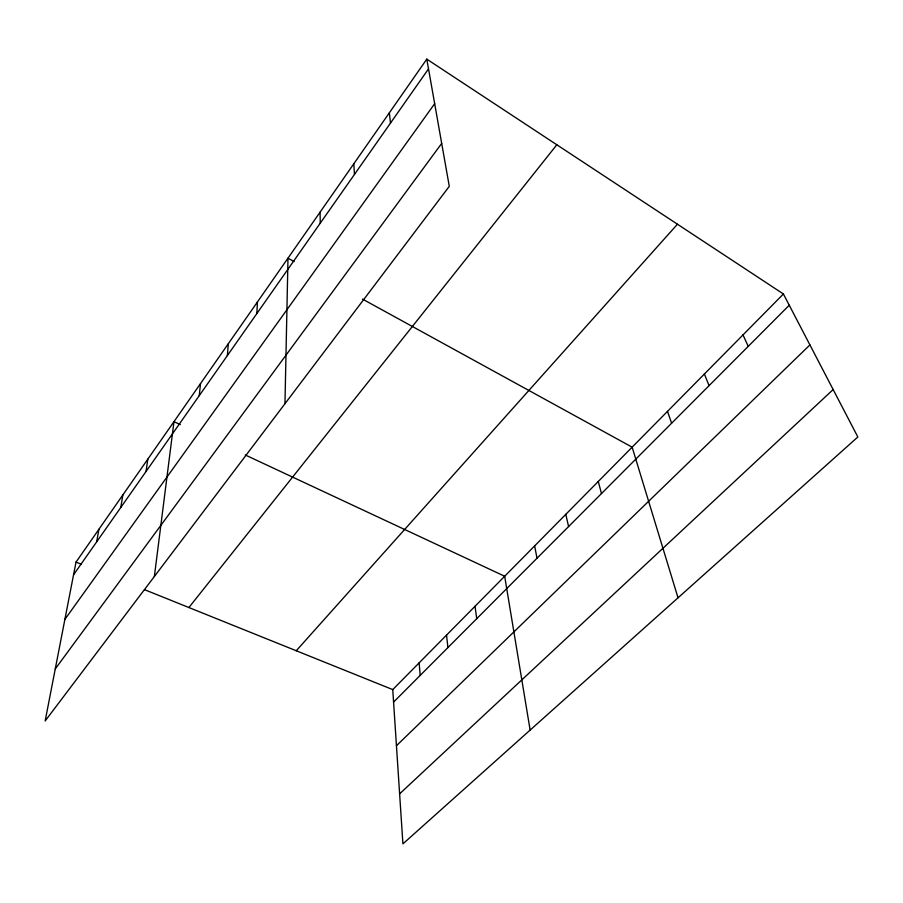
<?xml version="1.0" encoding="UTF-8"?>
<svg xmlns="http://www.w3.org/2000/svg" width="903" height="903" viewBox="0 0 903 903"><rect width="100%" height="100%" fill="white"/><g stroke="black" fill="none" stroke-linecap="round" stroke-linejoin="round"><path stroke-width="1.35" d="M284.964 403.72L287.989 258.179L294.096 261.531M256.824 313.601L257.434 301.974M227.364 355.59L228.312 343.727M199.258 395.638L200.522 383.583M154.368 576.498L173.974 421.645L180.34 424.613M146.026 471.513L147.832 459.13M120.788 507.475L122.842 494.957M96.666 541.868L98.935 529.248M426.792 59.135L76.021 562.095L45.15 720.978L449.288 186.334L426.792 59.135L783.409 293.994L857.85 436.984L402.919 843.865L392.749 689.599L783.409 293.994M73.561 574.793L428.519 68.888M64.892 619.39L434.67 103.687M55.264 668.942L441.691 143.408M188.896 607.538L556.824 144.773M296.252 650.758L677.453 224.215M393.573 702.094L789.256 305.225M396.451 745.743L809.923 344.923M399.623 793.839L833.153 389.554M76.021 562.095L81.18 564.172M144.491 589.659L392.749 689.599M245.277 454.977L504.675 576.249L530.129 730.075M362.464 299.074L632.145 447.177L678.029 597.809M743.011 334.911L748.237 346.368M704.408 374L709.058 385.66M667.486 411.384L671.618 423.214M598.271 481.468L601.477 493.569M565.797 514.36L568.585 526.562M534.621 545.931L537.025 558.212M475.023 606.274L476.728 618.69M389.34 112.852L390.491 123.09M446.534 635.136L447.922 647.586M419.127 662.881L420.222 675.365M353.807 163.793L354.461 174.448M320.068 212.171L320.249 223.199"/></g></svg>
